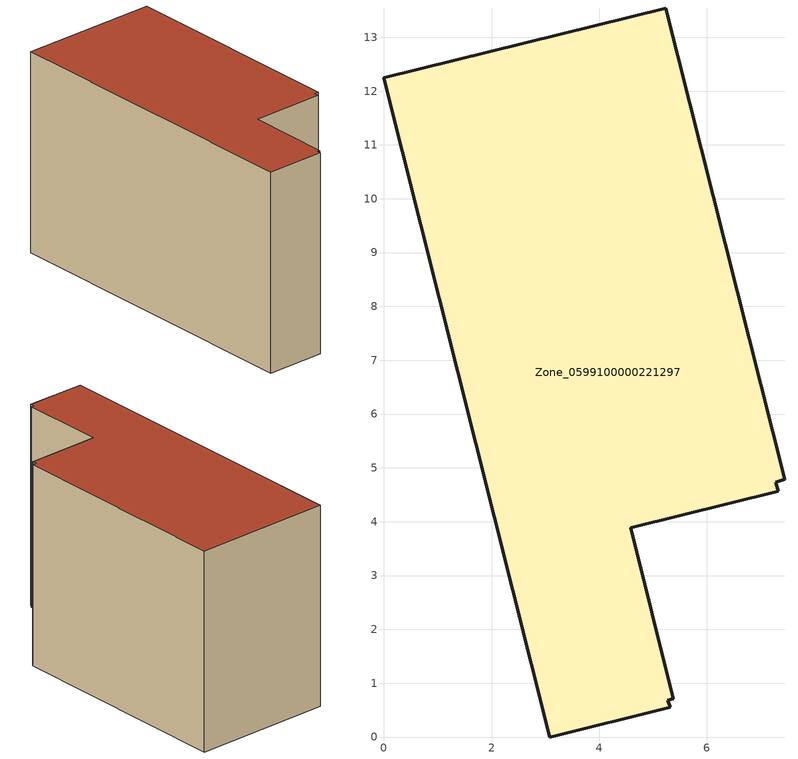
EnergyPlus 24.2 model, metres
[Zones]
Zone_0599100000221297
 floor ground (C_G): 3.08,0 0,12.24 5.24,13.54 7.45,4.79 7.28,4.74 7.33,4.57 4.59,3.88 5.38,0.71 5.28,0.68 5.32,0.55 z0
 wall outside (C_F): 0,12.24 3.08,0 5.32,0.55 5.28,0.68 5.38,0.71 4.59,3.88 7.33,4.57 7.28,4.74 7.45,4.79 5.24,13.54 0,12.24 z0:7.85
 roof outside (C_R): 5.32,0.55 5.28,0.68 5.38,0.71 4.59,3.88 7.33,4.57 7.28,4.74 7.45,4.79 5.24,13.54 0,12.24 3.08,0 z7.85
[BUILDING]
Pand.0599100000221297: North Axis=0; Terrain=City; Loads Convergence Tolerance Value=0.04; Temperature Convergence Tolerance Value=0.4; Solar Distribution=FullExterior; Maximum Number of Warmup Days=25; Minimum Number of Warmup Days=1
[Site:Location]
Rotterdam.The.Hague.AP_ZH_NLD Design_Conditions: Latitude=51.96; Longitude=4.45; Time Zone=1; Elevation=-4.5
[SITE:GROUNDTEMPERATURE:BUILDINGSURFACE]
18, 18, 18, 18, 18, 18, 18, 18, 18, 18, 18, 18
[MATERIAL] Thermal Absorptance=0.9; Solar Absorptance=0.7; Visible Absorptance=0.7
Name | Roughness | Thickness | Conductivity | Density | Specific Heat
G.TI.1975-1991 | MediumSmooth | 0.15 | 0.288461 | 540 | 1210
F.TI.1975-1991 | Rough | 0.3 | 0.230769 | 1920 | 840
R.TI.1975-1991 | MediumRough | 0.2 | 0.153846 | 1500 | 1000
[CONSTRUCTION]
C_G: G.TI.1975-1991
C_F: F.TI.1975-1991
C_R: R.TI.1975-1991
[ZONE]
Zone_0599100000221297: Type=1; Multiplier=1; Ceiling Height=Autocalculate; Volume=Autocalculate; Floor Area=autocalculate; Part of Total Floor Area=Yes
[ZONEINFILTRATION:DESIGNFLOWRATE]
Infil_Zone_0599100000221297: Zone or ZoneList or Space or SpaceList=Zone_0599100000221297; Schedule=AlwaysOn; Design Flow Rate Calculation Method=Flow/Area; Flow Rate per Floor Area=0.003; Constant Term Coefficient=1; Temperature Term Coefficient=0; Velocity Term Coefficient=0; Velocity Squared Term Coefficient=0
[HVACTEMPLATE:ZONE:IDEALLOADSAIRSYSTEM]
Zone_0599100000221297: Maximum Heating Supply Air Temperature=50; Minimum Cooling Supply Air Temperature=13; Maximum Heating Supply Air Humidity Ratio=0.0156; Minimum Cooling Supply Air Humidity Ratio=0.0077; Heating Limit=NoLimit; Cooling Limit=NoLimit; Dehumidification Control Type=ConstantSensibleHeatRatio; Cooling Sensible Heat Ratio=0.7; Dehumidification Setpoint=60; Humidification Control Type=None; Humidification Setpoint=30; Outdoor Air Method=None; Outdoor Air Flow Rate per Person=0.00944; Outdoor Air Flow Rate per Zone Floor Area=0; Outdoor Air Flow Rate per Zone=0; Demand Controlled Ventilation Type=None; Outdoor Air Economizer Type=NoEconomizer; Heat Recovery Type=None; Sensible Heat Recovery Effectiveness=0.7; Latent Heat Recovery Effectiveness=0.65
[ZONECONTROL:THERMOSTAT]
ThermostatControl_Zone_0599100000221297: Zone or ZoneList=Zone_0599100000221297; Control Type Schedule=DualSetpointControlType; Control 1=Thermostat_Zone_0599100000221297; Temperature Difference Between Cutout And Setpoint=0
[THERMOSTATSETPOINT:DUALSETPOINT]
Thermostat_Zone_0599100000221297: Heating Setpoint Temperature Schedule=HeatingSetpoint_Zone_0599100000221297; Cooling Setpoint Temperature Schedule=CoolingSetpoint_Zone_0599100000221297
[SCHEDULE:COMPACT]
HeatingSetpoint_Zone_0599100000221297: Through: 12/31, For: AllDays, Until: 24:00, 21
CoolingSetpoint_Zone_0599100000221297: Through: 12/31, For: AllDays, Until: 24:00, 24
DualSetpointControlType: Through: 12/31, For: AllDays, Until: 24:00, 4
AlwaysOn: Through: 12/31, For: AllDays, Until: 24:00, 1
